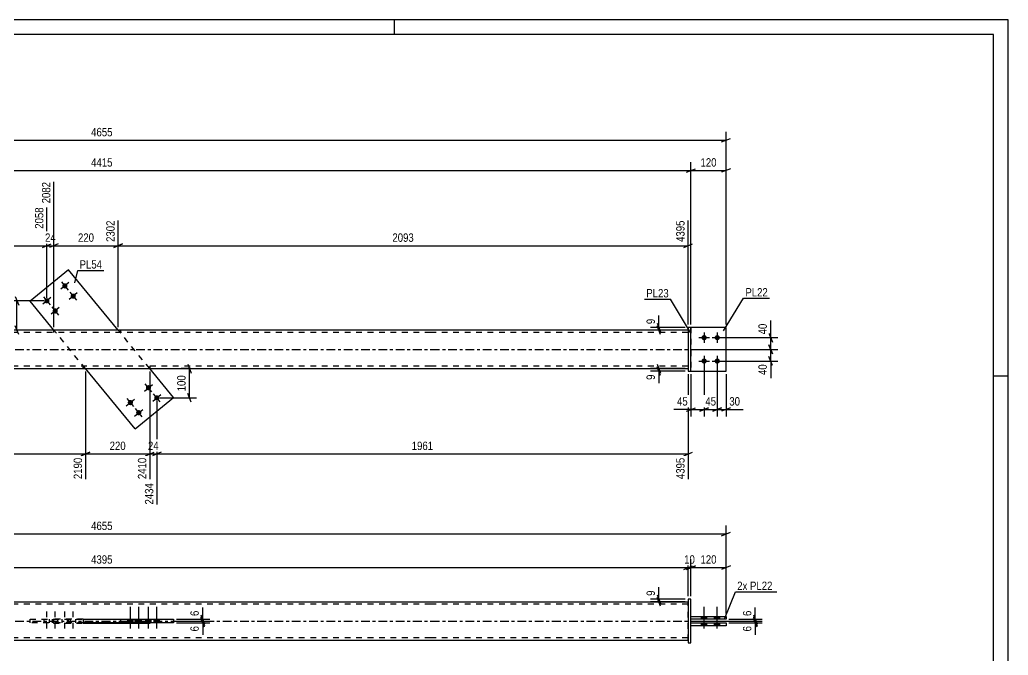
# Model space of a CAD drawing. Header units: millimetres. Extents: x 0 to 594, y 0 to 420.
# Drawn here: x 255.7 to 594, y 202.5 to 420 of the extents above; entities that cross this region are included whole.
import ezdxf

# ---------------------------------------------------------------- set-up
doc = ezdxf.new("R2010")
doc.units = ezdxf.units.MM
doc.linetypes.add('DXK_LINE_DOT2', pattern=[3.9198, 1.9599, -1.9599])
doc.linetypes.add('DXK_LINE_DOT3', pattern=[5.9187, 2.979, -0.9799, 0.9799, -0.9799])
doc.styles.add('Arial Narrow', font='ARIALN.TTF', dxfattribs={"height": 0.2})

# ---------------------------------------------------------------- blocks, each defined once
blk = doc.blocks.new('Unknown-489684762-1163')
at = {"color": 5, "linetype": 'Continuous'}
for p, q in [((594, 420), (0, 420)), ((384, 415), (384, 420)), ((594, 0), (594, 420)), ((589, 415), (5, 415)), ((589, 5), (589, 415)), ((594, 298), (589, 298))]:
    blk.add_line(p, q, dxfattribs=at)
blk = doc.blocks.new('Part-489684762-1906 - 1883')
at = {"color": 2, "linetype": 'Continuous'}
for p, q in [((485.43, 214.81), (485.43, 215.81)), ((485.43, 215.81), (497.43, 215.81)), ((497.43, 214.81), (485.43, 214.81)), ((497.43, 215.81), (497.43, 214.81))]:
    blk.add_line(p, q, dxfattribs=at)
blk = doc.blocks.new('Part-489684762-1901 - 1883')
at = {"color": 2, "linetype": 'Continuous'}
for p, q in [((485.43, 212.61), (485.43, 213.61)), ((485.43, 213.61), (497.43, 213.61)), ((497.43, 213.61), (497.43, 212.61)), ((497.43, 212.61), (485.43, 212.61))]:
    blk.add_line(p, q, dxfattribs=at)
blk = doc.blocks.new('Part-489684762-1907 - 1883')
at = {"color": 2, "linetype": 'Continuous'}
for p, q in [((485.43, 221.71), (484.43, 221.71)), ((484.43, 221.71), (484.43, 206.71)), ((485.43, 206.71), (485.43, 221.71)), ((484.43, 206.71), (485.43, 206.71))]:
    blk.add_line(p, q, dxfattribs=at)
blk = doc.blocks.new('Part-489684762-1896 - 1883')
at = {"color": 2, "linetype": 'Continuous'}
for p, q in [((171.3, 220.81), (396.33, 220.81)), ((396.43, 220.81), (484.43, 220.81)), ((277.48, 214.91), (277.48, 213.51)), ((277.48, 214.91), (300.33, 214.91)), ((277.48, 213.51), (300.33, 213.51)), ((290.15, 214.91), (290.15, 214.81)), ((290.15, 213.51), (290.15, 213.61)), ((300.33, 214.91), (300.33, 214.81)), ((300.33, 213.51), (300.33, 213.61)), ((396.33, 207.61), (171.3, 207.61)), ((484.43, 207.61), (396.43, 207.61))]:
    blk.add_line(p, q, dxfattribs=at)
at = {"color": 7, "linetype": 'DXK_LINE_DOT2'}
for p, q in [((396.33, 220.01), (171.3, 220.01)), ((484.43, 220.01), (396.43, 220.01)), ((484.43, 207.61), (484.43, 220.81)), ((267.3, 214.91), (267.3, 213.51)), ((277.48, 214.91), (267.3, 214.91)), ((267.3, 213.51), (277.48, 213.51)), ((290.15, 214.81), (290.15, 213.61)), ((300.33, 214.81), (300.33, 213.61)), ((396.33, 208.41), (171.3, 208.41)), ((484.43, 208.41), (396.43, 208.41))]:
    blk.add_line(p, q, dxfattribs=at)
at = {"color": 7, "linetype": 'DXK_LINE_DOT3'}
for p, q in [((171.3, 214.21), (396.33, 214.21)), ((396.43, 214.21), (484.43, 214.21))]:
    blk.add_line(p, q, dxfattribs=at)
blk = doc.blocks.new('Part-489684762-1923 - 1883')
at = {"color": 7, "linetype": 'DXK_LINE_DOT2'}
for p, q in [((259.3, 213.61), (259.3, 214.81)), ((259.3, 214.81), (277.48, 214.81)), ((277.48, 213.61), (259.3, 213.61)), ((272.45, 213.61), (272.45, 214.81))]:
    blk.add_line(p, q, dxfattribs=at)
at = {"color": 2, "linetype": 'Continuous'}
for p, q in [((277.48, 214.81), (308.33, 214.81)), ((308.33, 213.61), (277.48, 213.61)), ((295.19, 213.61), (295.19, 214.81)), ((308.33, 214.81), (308.33, 213.61))]:
    blk.add_line(p, q, dxfattribs=at)
blk = doc.blocks.new('Bolt-489684762-1924 - 1883')
at = {"linetype": 'Continuous'}
for points in [[(490.83, 215.81), (489.03, 215.81), (489.03, 214.81), (490.83, 214.81)], [(490.83, 215.81), (489.03, 215.81), (489.03, 214.81), (490.83, 214.81)], [(490.83, 213.61), (489.03, 213.61), (489.03, 212.61), (490.83, 212.61)], [(490.83, 213.61), (489.03, 213.61), (489.03, 212.61), (490.83, 212.61)], [(495.33, 215.81), (493.53, 215.81), (493.53, 214.81), (495.33, 214.81)], [(495.33, 215.81), (493.53, 215.81), (493.53, 214.81), (495.33, 214.81)], [(495.33, 213.61), (493.53, 213.61), (493.53, 212.61), (495.33, 212.61)], [(495.33, 213.61), (493.53, 213.61), (493.53, 212.61), (495.33, 212.61)]]:
    blk.add_hatch(color=1, dxfattribs=at).paths.add_polyline_path(points)
at = {"color": 1, "linetype": 'Continuous'}
for p, q in [((489.93, 211.61), (489.93, 219.11)), ((489.93, 211.61), (489.93, 219.11)), ((494.43, 211.61), (494.43, 219.11)), ((494.43, 211.61), (494.43, 219.11)), ((489.03, 214.81), (489.03, 215.81)), ((489.03, 214.81), (489.03, 215.81)), ((489.03, 212.61), (489.03, 213.61)), ((489.03, 212.61), (489.03, 213.61)), ((490.83, 214.81), (490.83, 215.81)), ((490.83, 214.81), (490.83, 215.81)), ((490.83, 212.61), (490.83, 213.61)), ((490.83, 212.61), (490.83, 213.61)), ((493.53, 214.81), (493.53, 215.81)), ((493.53, 214.81), (493.53, 215.81)), ((493.53, 212.61), (493.53, 213.61)), ((493.53, 212.61), (493.53, 213.61)), ((495.33, 214.81), (495.33, 215.81)), ((495.33, 214.81), (495.33, 215.81)), ((495.33, 212.61), (495.33, 213.61)), ((495.33, 212.61), (495.33, 213.61))]:
    blk.add_line(p, q, dxfattribs=at)
blk = doc.blocks.new('Bolt-489684762-1926 - 1883')
at = {"color": 1, "linetype": 'DXK_LINE_DOT2'}
for p, q in [((265, 211.61), (265, 219.11)), ((267.86, 211.61), (267.86, 219.11)), ((271.19, 211.61), (271.19, 219.11)), ((274.04, 211.61), (274.04, 219.11)), ((264.1, 213.61), (264.1, 214.81)), ((265.9, 213.61), (265.9, 214.81)), ((266.96, 213.61), (266.96, 214.81)), ((268.76, 213.61), (268.76, 214.81)), ((270.29, 213.61), (270.29, 214.81)), ((272.09, 213.61), (272.09, 214.81)), ((273.14, 213.61), (273.14, 214.81)), ((274.94, 213.61), (274.94, 214.81))]:
    blk.add_line(p, q, dxfattribs=at)
blk = doc.blocks.new('Bolt-489684762-1927 - 1883')
at = {"linetype": 'Continuous'}
for points in [[(292.69, 213.61), (294.49, 213.61), (294.49, 214.81), (292.69, 214.81)], [(295.54, 213.61), (297.34, 213.61), (297.34, 214.81), (295.54, 214.81)], [(298.87, 213.61), (300.67, 213.61), (300.67, 214.81), (298.87, 214.81)], [(301.73, 213.61), (303.53, 213.61), (303.53, 214.81), (301.73, 214.81)]]:
    blk.add_hatch(color=1, dxfattribs=at).paths.add_polyline_path(points)
at = {"color": 1, "linetype": 'Continuous'}
for p, q in [((293.59, 211.61), (293.59, 219.11)), ((296.44, 211.61), (296.44, 219.11)), ((299.77, 211.61), (299.77, 219.11)), ((302.63, 211.61), (302.63, 219.11)), ((292.69, 213.61), (292.69, 214.81)), ((294.49, 213.61), (294.49, 214.81)), ((295.54, 213.61), (295.54, 214.81)), ((297.34, 213.61), (297.34, 214.81)), ((298.87, 213.61), (298.87, 214.81)), ((300.67, 213.61), (300.67, 214.81)), ((301.73, 213.61), (301.73, 214.81)), ((303.53, 213.61), (303.53, 214.81))]:
    blk.add_line(p, q, dxfattribs=at)
blk = doc.blocks.new('Bolt-489684762-2128 - 2114')
at = {"linetype": 'Continuous'}
for points in [[(271.88, 329.46, -1), (270.49, 328.32, -1)], [(274.74, 325.99, -1), (273.35, 324.84, -1)], [(265.7, 324.39, -1), (264.31, 323.25, -1)], [(268.55, 320.91, -1), (267.16, 319.77, -1)]]:
    blk.add_hatch(color=1, dxfattribs=at).paths.add_polyline_path(points)
at = {"color": 1, "linetype": 'Continuous'}
for p, q in [((272.58, 330.04), (269.8, 327.75)), ((270.05, 330.28), (272.33, 327.5)), ((266.39, 324.96), (263.61, 322.68)), ((263.86, 325.21), (266.15, 322.43)), ((275.43, 326.56), (272.65, 324.27)), ((272.9, 326.81), (275.18, 324.02)), ((269.25, 321.48), (266.47, 319.2)), ((266.72, 321.73), (269, 318.95))]:
    blk.add_line(p, q, dxfattribs=at)
blk = doc.blocks.new('Bolt-489684762-2127 - 2114')
at = {"linetype": 'Continuous'}
for points in [[(299.08, 293.49, -1), (300.47, 294.63, -1)], [(301.93, 290.01, -1), (303.32, 291.15, -1)], [(292.89, 288.41, -1), (294.29, 289.56, -1)], [(295.75, 284.94, -1), (297.14, 286.08, -1)]]:
    blk.add_hatch(color=1, dxfattribs=at).paths.add_polyline_path(points)
at = {"color": 1, "linetype": 'Continuous'}
for p, q in [((298.38, 292.92), (301.16, 295.2)), ((300.92, 292.67), (298.63, 295.45)), ((301.24, 289.44), (304.02, 291.72)), ((303.77, 289.19), (301.49, 291.97)), ((292.2, 287.84), (294.98, 290.13)), ((294.73, 287.59), (292.45, 290.38)), ((295.05, 284.37), (297.84, 286.65)), ((297.59, 284.12), (295.3, 286.9))]:
    blk.add_line(p, q, dxfattribs=at)
blk = doc.blocks.new('Bolt-489684762-2130 - 2114')
at = {"linetype": 'Continuous'}
for points in [[(489.93, 312.1, -1), (489.93, 310.3, -1)], [(494.43, 312.1, -1), (494.43, 310.3, -1)], [(489.93, 304.1, -1), (489.93, 302.3, -1)], [(494.43, 304.1, -1), (494.43, 302.3, -1)]]:
    blk.add_hatch(color=1, dxfattribs=at).paths.add_polyline_path(points)
at = {"color": 1, "linetype": 'Continuous'}
for p, q in [((489.93, 313), (489.93, 309.4)), ((494.43, 313), (494.43, 309.4)), ((488.13, 311.2), (491.73, 311.2)), ((492.63, 311.2), (496.23, 311.2)), ((489.93, 305), (489.93, 301.4)), ((494.43, 305), (494.43, 301.4)), ((488.13, 303.2), (491.73, 303.2)), ((492.63, 303.2), (496.23, 303.2))]:
    blk.add_line(p, q, dxfattribs=at)
blk = doc.blocks.new('Part-489684762-2135 - 2114')
at = {"color": 2, "linetype": 'Continuous'}
for p, q in [((272.45, 334.45), (259.3, 323.67)), ((289.4, 313.8), (272.45, 334.45)), ((267.4, 313.8), (259.3, 323.67)), ((295.19, 279.95), (278.24, 300.6)), ((308.33, 290.73), (300.23, 300.6)), ((295.19, 279.95), (308.33, 290.73))]:
    blk.add_line(p, q, dxfattribs=at)
at = {"color": 7, "linetype": 'DXK_LINE_DOT2'}
for p, q in [((278.24, 300.6), (267.4, 313.8)), ((300.23, 300.6), (289.4, 313.8))]:
    blk.add_line(p, q, dxfattribs=at)
blk = doc.blocks.new('Part-489684762-2151 - 2114')
at = {"color": 2, "linetype": 'Continuous'}
for p, q in [((485.43, 314.7), (484.43, 314.7)), ((484.43, 314.7), (484.43, 299.7)), ((485.43, 299.7), (485.43, 314.7)), ((484.43, 299.7), (485.43, 299.7))]:
    blk.add_line(p, q, dxfattribs=at)
blk = doc.blocks.new('Part-489684762-2156 - 2114')
at = {"color": 2, "linetype": 'Continuous'}
for p, q in [((497.43, 314.7), (485.43, 314.7)), ((497.43, 299.7), (497.43, 314.7)), ((485.43, 299.7), (497.43, 299.7))]:
    blk.add_line(p, q, dxfattribs=at)
at = {"color": 7, "linetype": 'DXK_LINE_DOT2'}
blk.add_line((485.43, 314.7), (485.43, 299.7), dxfattribs=at)
blk = doc.blocks.new('Part-489684762-2157 - 2114')
at = {"color": 7, "linetype": 'DXK_LINE_DOT2'}
for p, q in [((497.43, 314.7), (485.43, 314.7)), ((485.43, 314.7), (485.43, 299.7)), ((497.43, 299.7), (497.43, 314.7)), ((485.43, 299.7), (497.43, 299.7))]:
    blk.add_line(p, q, dxfattribs=at)
blk = doc.blocks.new('Part-489684762-2162 - 2114')
at = {"color": 2, "linetype": 'Continuous'}
for p, q in [((396.33, 313.8), (171.3, 313.8)), ((484.43, 313.8), (396.43, 313.8)), ((171.3, 300.6), (396.33, 300.6)), ((396.43, 300.6), (484.43, 300.6))]:
    blk.add_line(p, q, dxfattribs=at)
at = {"color": 7, "linetype": 'DXK_LINE_DOT2'}
for p, q in [((396.33, 313), (171.3, 313)), ((267.3, 313.8), (267.3, 313)), ((290.15, 313.8), (290.15, 313)), ((484.43, 313), (396.43, 313)), ((484.43, 313.8), (484.43, 300.6)), ((396.33, 301.4), (171.3, 301.4)), ((277.48, 300.6), (277.48, 301.4)), ((300.33, 300.6), (300.33, 301.4)), ((484.43, 301.4), (396.43, 301.4))]:
    blk.add_line(p, q, dxfattribs=at)
at = {"color": 7, "linetype": 'DXK_LINE_DOT3'}
for p, q in [((171.3, 307.2), (396.33, 307.2)), ((396.43, 307.2), (484.43, 307.2))]:
    blk.add_line(p, q, dxfattribs=at)
blk = doc.blocks.new('StraightDimension-489684762-2042 - 1883')
at = {"color": 7, "linetype": 'Continuous'}
for p, q in [((485.43, 214.21), (509.83, 214.21)), ((498.43, 213.61), (509.83, 213.61)), ((506.83, 215.71), (508.03, 212.71)), ((508.03, 212.11), (506.83, 215.11)), ((507.43, 213.61), (507.43, 214.21))]:
    blk.add_line(p, q, dxfattribs=at)
at = {"color": 0}
blk.add_wipeout([(506.68, 213.09), (502.48, 213.09), (502.48, 210.06), (506.68, 210.06)], dxfattribs=at)
at = {"color": 7, "linetype": 'Continuous'}
blk.add_line((507.43, 213.61), (507.43, 209.53), dxfattribs=at)
blk.add_line((507.43, 213.61), (507.43, 209.53), dxfattribs=at)
at = {"color": 3, "style": 'Arial Narrow'}
blk.add_text('6', height=2.86, rotation=90.0002, dxfattribs=at).set_placement((506.08, 210.66))
blk = doc.blocks.new('StraightDimension-489684762-2069 - 1883')
at = {"color": 7, "linetype": 'Continuous'}
for p, q in [((309.33, 214.21), (320.73, 214.21)), ((309.33, 213.61), (320.73, 213.61)), ((317.73, 215.71), (318.93, 212.71)), ((318.93, 212.11), (317.73, 215.11)), ((318.33, 213.61), (318.33, 214.21))]:
    blk.add_line(p, q, dxfattribs=at)
at = {"color": 0}
blk.add_wipeout([(317.58, 213.09), (313.38, 213.09), (313.38, 210.06), (317.58, 210.06)], dxfattribs=at)
at = {"color": 7, "linetype": 'Continuous'}
blk.add_line((318.33, 213.61), (318.33, 209.53), dxfattribs=at)
blk.add_line((318.33, 213.61), (318.33, 209.53), dxfattribs=at)
at = {"color": 3, "style": 'Arial Narrow'}
blk.add_text('6', height=2.86, rotation=90.0002, dxfattribs=at).set_placement((316.98, 210.66))
blk = doc.blocks.new('StraightDimension-489684762-3556 - 1883')
at = {"color": 7, "linetype": 'Continuous'}
for p, q in [((484.43, 222.71), (484.43, 235.36)), ((83.2, 232.51), (484.43, 232.51)), ((482.93, 231.91), (485.93, 233.11))]:
    blk.add_line(p, q, dxfattribs=at)
at = {"color": 0}
blk.add_wipeout([(288.07, 233.26), (288.07, 237.46), (279.56, 237.46), (279.56, 233.26)], dxfattribs=at)
at = {"color": 3, "style": 'Arial Narrow'}
blk.add_text('4395', height=2.863, dxfattribs=at).set_placement((280.16, 233.86))
blk = doc.blocks.new('StraightDimension-489684762-2006 - 1883')
at = {"color": 7, "linetype": 'Continuous'}
for p, q in [((483.43, 221.71), (471.58, 221.71)), ((483.43, 220.81), (471.58, 220.81)), ((473.83, 223.21), (475.03, 220.21)), ((475.03, 219.31), (473.83, 222.31)), ((474.43, 220.81), (474.43, 221.71))]:
    blk.add_line(p, q, dxfattribs=at)
at = {"color": 0}
blk.add_wipeout([(473.68, 225.27), (469.48, 225.27), (469.48, 222.24), (473.68, 222.24)], dxfattribs=at)
at = {"color": 7, "linetype": 'Continuous'}
blk.add_line((474.43, 221.71), (474.43, 225.79), dxfattribs=at)
blk.add_line((474.43, 221.71), (474.43, 225.79), dxfattribs=at)
at = {"color": 3, "style": 'Arial Narrow'}
blk.add_text('9', height=2.86, rotation=90.0002, dxfattribs=at).set_placement((473.08, 222.84))
blk = doc.blocks.new('StraightDimension-489684762-3555 - 1883')
at = {"color": 7, "linetype": 'Continuous'}
for p, q in [((484.43, 222.71), (484.43, 235.36)), ((485.43, 222.71), (485.43, 235.36)), ((482.93, 231.91), (485.93, 233.11)), ((486.93, 233.11), (483.93, 231.91)), ((484.43, 232.51), (485.43, 232.51))]:
    blk.add_line(p, q, dxfattribs=at)
at = {"color": 0}
blk.add_wipeout([(487.36, 233.26), (487.36, 237.46), (482.5, 237.46), (482.5, 233.26)], dxfattribs=at)
at = {"color": 3, "style": 'Arial Narrow'}
blk.add_text('10', height=2.863, dxfattribs=at).set_placement((483.1, 233.86))
blk = doc.blocks.new('StraightDimension-489684762-1937 - 1883')
at = {"color": 7, "linetype": 'Continuous'}
for p, q in [((70.2, 244.03), (497.43, 244.03)), ((495.93, 243.43), (498.93, 244.63)), ((497.43, 216.81), (497.43, 246.88))]:
    blk.add_line(p, q, dxfattribs=at)
at = {"color": 0}
blk.add_wipeout([(288.07, 244.78), (288.07, 248.98), (279.56, 248.98), (279.56, 244.78)], dxfattribs=at)
at = {"color": 3, "style": 'Arial Narrow'}
blk.add_text('4655', height=2.863, dxfattribs=at).set_placement((280.16, 245.38))
blk = doc.blocks.new('StraightDimension-489684762-2055 - 1883')
at = {"color": 7, "linetype": 'Continuous'}
for p, q in [((485.43, 214.21), (509.83, 214.21)), ((498.43, 214.81), (509.83, 214.81)), ((506.83, 216.31), (508.03, 213.31)), ((508.03, 212.71), (506.83, 215.71)), ((507.43, 214.21), (507.43, 214.81))]:
    blk.add_line(p, q, dxfattribs=at)
at = {"color": 0}
blk.add_wipeout([(506.68, 218.37), (502.48, 218.37), (502.48, 215.34), (506.68, 215.34)], dxfattribs=at)
at = {"color": 7, "linetype": 'Continuous'}
blk.add_line((507.43, 214.81), (507.43, 218.89), dxfattribs=at)
blk.add_line((507.43, 214.81), (507.43, 218.89), dxfattribs=at)
at = {"color": 3, "style": 'Arial Narrow'}
blk.add_text('6', height=2.86, rotation=90.0002, dxfattribs=at).set_placement((506.08, 215.94))
blk = doc.blocks.new('StraightDimension-489684762-2073 - 1883')
at = {"color": 7, "linetype": 'Continuous'}
for p, q in [((309.33, 214.81), (320.73, 214.81)), ((309.33, 214.21), (320.73, 214.21)), ((317.73, 216.31), (318.93, 213.31)), ((318.93, 212.71), (317.73, 215.71)), ((318.33, 214.21), (318.33, 214.81))]:
    blk.add_line(p, q, dxfattribs=at)
at = {"color": 0}
blk.add_wipeout([(317.58, 218.37), (313.38, 218.37), (313.38, 215.34), (317.58, 215.34)], dxfattribs=at)
at = {"color": 7, "linetype": 'Continuous'}
blk.add_line((318.33, 214.81), (318.33, 218.89), dxfattribs=at)
blk.add_line((318.33, 214.81), (318.33, 218.89), dxfattribs=at)
at = {"color": 3, "style": 'Arial Narrow'}
blk.add_text('6', height=2.86, rotation=90.0002, dxfattribs=at).set_placement((316.98, 215.94))
blk = doc.blocks.new('StraightDimension-489684762-3554 - 1883')
at = {"color": 7, "linetype": 'Continuous'}
for p, q in [((485.43, 222.71), (485.43, 235.36)), ((497.43, 216.81), (497.43, 235.36)), ((483.93, 231.91), (486.93, 233.11)), ((485.43, 232.51), (497.43, 232.51)), ((498.93, 233.11), (495.93, 231.91))]:
    blk.add_line(p, q, dxfattribs=at)
at = {"color": 0}
blk.add_wipeout([(494.77, 233.26), (494.77, 237.46), (488.09, 237.46), (488.09, 233.26)], dxfattribs=at)
at = {"color": 3, "style": 'Arial Narrow'}
blk.add_text('120', height=2.863, dxfattribs=at).set_placement((488.69, 233.86))
blk = doc.blocks.new('StraightDimension-489684762-2327 - 2114')
at = {"color": 7, "linetype": 'Continuous'}
for p, q in [((512.12, 312.7), (513.32, 309.7)), ((495.43, 311.2), (515.12, 311.2)), ((513.32, 305.7), (512.12, 308.7)), ((512.72, 307.2), (512.72, 311.2)), ((485.43, 307.2), (515.12, 307.2))]:
    blk.add_line(p, q, dxfattribs=at)
at = {"color": 0}
blk.add_wipeout([(511.97, 316.58), (507.77, 316.58), (507.77, 311.73), (511.97, 311.73)], dxfattribs=at)
at = {"color": 7, "linetype": 'Continuous'}
blk.add_line((512.72, 311.2), (512.72, 317.11), dxfattribs=at)
blk.add_line((512.72, 311.2), (512.72, 317.11), dxfattribs=at)
at = {"color": 3, "style": 'Arial Narrow'}
blk.add_text('40', height=2.863, rotation=90.0002, dxfattribs=at).set_placement((511.37, 312.33))
blk = doc.blocks.new('StraightDimension-489684762-2880 - 2114')
at = {"color": 7, "linetype": 'Continuous'}
for p, q in [((83.2, 299.6), (83.2, 268.27)), ((278.24, 299.6), (278.24, 262.79)), ((84.7, 272), (81.7, 270.8)), ((83.2, 271.4), (278.24, 271.4)), ((276.74, 270.8), (279.74, 272))]:
    blk.add_line(p, q, dxfattribs=at)
at = {"color": 0}
blk.add_wipeout([(184.98, 272.15), (184.98, 276.35), (176.46, 276.35), (176.46, 272.15)], dxfattribs=at)
at = {"color": 0, "linetype": 'Continuous'}
for points in [[(82.6, 270.7), (78.4, 270.7), (78.4, 267.67), (82.6, 267.67)], [(277.64, 270.7), (273.44, 270.7), (273.44, 262.19), (277.64, 262.19)]]:
    blk.add_wipeout(points, dxfattribs=at)
at = {"color": 3, "style": 'Arial Narrow'}
blk.add_text('2190', height=2.863, dxfattribs=at).set_placement((177.06, 272.75))
at = {"color": 3, "linetype": 'Continuous', "style": 'Arial Narrow'}
for s, height, p in [('0', 2.86, (82, 268.27)), ('2190', 2.863, (277.04, 262.79))]:
    blk.add_text(s, height=height, rotation=90.0002, dxfattribs=at).set_placement(p)
blk = doc.blocks.new('StraightDimension-489684762-2314 - 2114')
at = {"color": 7, "linetype": 'Continuous'}
for p, q in [((512.12, 308.7), (513.32, 305.7)), ((485.43, 307.2), (515.12, 307.2)), ((513.32, 301.7), (512.12, 304.7)), ((512.72, 303.2), (512.72, 307.2)), ((495.43, 303.2), (515.12, 303.2))]:
    blk.add_line(p, q, dxfattribs=at)
at = {"color": 0}
blk.add_wipeout([(511.97, 302.68), (507.77, 302.68), (507.77, 297.82), (511.97, 297.82)], dxfattribs=at)
at = {"color": 7, "linetype": 'Continuous'}
blk.add_line((512.72, 303.2), (512.72, 297.29), dxfattribs=at)
blk.add_line((512.72, 303.2), (512.72, 297.29), dxfattribs=at)
at = {"color": 3, "style": 'Arial Narrow'}
blk.add_text('40', height=2.863, rotation=90.0002, dxfattribs=at).set_placement((511.37, 298.42))
blk = doc.blocks.new('StraightDimension-489684762-2468 - 2114')
at = {"color": 7, "linetype": 'Continuous'}
for p, q in [((495.93, 378.17), (498.93, 379.37)), ((497.43, 315.7), (497.43, 381.62)), ((70.2, 378.77), (497.43, 378.77))]:
    blk.add_line(p, q, dxfattribs=at)
at = {"color": 0}
blk.add_wipeout([(288.07, 379.52), (288.07, 383.72), (279.56, 383.72), (279.56, 379.52)], dxfattribs=at)
at = {"color": 3, "style": 'Arial Narrow'}
blk.add_text('4655', height=2.863, dxfattribs=at).set_placement((280.16, 380.12))
blk = doc.blocks.new('StraightDimension-489684762-2404 - 2114')
at = {"color": 7, "linetype": 'Continuous'}
for p, q in [((254.16, 325.32), (255.36, 322.32)), ((264, 323.82), (251.91, 323.82)), ((254.76, 313.8), (254.76, 323.82)), ((255.36, 312.3), (254.16, 315.3)), ((254.73, 313.8), (251.91, 313.8))]:
    blk.add_line(p, q, dxfattribs=at)
at = {"color": 0}
blk.add_wipeout([(254.01, 322.15), (249.81, 322.15), (249.81, 315.47), (254.01, 315.47)], dxfattribs=at)
at = {"color": 3, "style": 'Arial Narrow'}
blk.add_text('100', height=2.863, rotation=90.0002, dxfattribs=at).set_placement((253.41, 316.07))
blk = doc.blocks.new('StraightDimension-489684762-2877 - 2114')
at = {"color": 7, "linetype": 'Continuous'}
for p, q in [((484.43, 298.7), (484.43, 262.79)), ((302.63, 289.58), (302.63, 254.09)), ((304.13, 272), (301.13, 270.8)), ((302.63, 271.4), (484.43, 271.4)), ((482.93, 270.8), (485.93, 272))]:
    blk.add_line(p, q, dxfattribs=at)
at = {"color": 0}
blk.add_wipeout([(397.78, 272.15), (397.78, 276.35), (389.27, 276.35), (389.27, 272.15)], dxfattribs=at)
at = {"color": 0, "linetype": 'Continuous'}
blk.add_wipeout([(483.83, 270.7), (479.63, 270.7), (479.63, 262.19), (483.83, 262.19)], dxfattribs=at)
at = {"color": 3, "style": 'Arial Narrow'}
blk.add_text('1961', height=2.863, dxfattribs=at).set_placement((389.87, 272.75))
at = {"color": 3, "linetype": 'Continuous', "style": 'Arial Narrow'}
blk.add_text('4395', height=2.863, rotation=90.0002, dxfattribs=at).set_placement((483.23, 262.79))
blk = doc.blocks.new('StraightDimension-489684762-2421 - 2114')
at = {"color": 7, "linetype": 'Continuous'}
for p, q in [((289.4, 314.8), (289.4, 351.29)), ((484.43, 315.7), (484.43, 351.29)), ((290.9, 343.27), (287.9, 342.07)), ((289.4, 342.67), (484.43, 342.67)), ((482.93, 342.07), (485.93, 343.27))]:
    blk.add_line(p, q, dxfattribs=at)
at = {"color": 0, "linetype": 'Continuous'}
blk.add_wipeout([(483.83, 351.89), (479.63, 351.89), (479.63, 343.37), (483.83, 343.37)], dxfattribs=at)
at = {"color": 0}
blk.add_wipeout([(391.17, 343.42), (391.17, 347.62), (382.66, 347.62), (382.66, 343.42)], dxfattribs=at)
at = {"color": 3, "linetype": 'Continuous', "style": 'Arial Narrow'}
blk.add_text('4395', height=2.863, rotation=90.0002, dxfattribs=at).set_placement((483.23, 343.97))
at = {"color": 3, "style": 'Arial Narrow'}
blk.add_text('2093', height=2.863, dxfattribs=at).set_placement((383.26, 344.02))
blk = doc.blocks.new('StraightDimension-489684762-2878 - 2114')
at = {"color": 7, "linetype": 'Continuous'}
for p, q in [((300.23, 299.6), (300.23, 262.79)), ((302.63, 289.58), (302.63, 254.09)), ((298.73, 270.8), (301.73, 272)), ((300.23, 271.4), (302.63, 271.4)), ((304.13, 272), (301.13, 270.8))]:
    blk.add_line(p, q, dxfattribs=at)
at = {"color": 0}
blk.add_wipeout([(303.86, 272.15), (303.86, 276.35), (299, 276.35), (299, 272.15)], dxfattribs=at)
at = {"color": 0, "linetype": 'Continuous'}
blk.add_wipeout([(302.03, 262), (297.83, 262), (297.83, 253.49), (302.03, 253.49)], dxfattribs=at)
at = {"color": 3, "style": 'Arial Narrow'}
blk.add_text('24', height=2.863, dxfattribs=at).set_placement((299.6, 272.75))
at = {"color": 3, "linetype": 'Continuous', "style": 'Arial Narrow'}
blk.add_text('2434', height=2.863, rotation=90.0002, dxfattribs=at).set_placement((301.43, 254.09))
blk = doc.blocks.new('StraightDimension-489684762-2166 - 2114')
at = {"color": 7, "linetype": 'Continuous'}
for p, q in [((483.43, 314.7), (471.58, 314.7)), ((473.83, 316.2), (475.03, 313.2)), ((475.03, 312.3), (473.83, 315.3)), ((474.43, 313.8), (474.43, 314.7)), ((483.43, 313.8), (471.58, 313.8))]:
    blk.add_line(p, q, dxfattribs=at)
at = {"color": 0}
blk.add_wipeout([(473.68, 318.25), (469.48, 318.25), (469.48, 315.23), (473.68, 315.23)], dxfattribs=at)
at = {"color": 7, "linetype": 'Continuous'}
blk.add_line((474.43, 314.7), (474.43, 318.78), dxfattribs=at)
blk.add_line((474.43, 314.7), (474.43, 318.78), dxfattribs=at)
at = {"color": 3, "style": 'Arial Narrow'}
blk.add_text('9', height=2.86, rotation=90.0002, dxfattribs=at).set_placement((473.08, 315.83))
blk = doc.blocks.new('StraightDimension-489684762-3482 - 2114')
at = {"color": 7, "linetype": 'Continuous'}
for p, q in [((483.93, 367.8), (486.93, 369)), ((485.43, 315.7), (485.43, 371.25)), ((498.93, 369), (495.93, 367.8)), ((497.43, 315.7), (497.43, 371.25)), ((485.43, 368.4), (497.43, 368.4))]:
    blk.add_line(p, q, dxfattribs=at)
at = {"color": 0}
blk.add_wipeout([(494.77, 369.15), (494.77, 373.35), (488.09, 373.35), (488.09, 369.15)], dxfattribs=at)
at = {"color": 3, "style": 'Arial Narrow'}
blk.add_text('120', height=2.863, dxfattribs=at).set_placement((488.69, 369.75))
blk = doc.blocks.new('StraightDimension-489684762-2173 - 2114')
at = {"color": 7, "linetype": 'Continuous'}
for p, q in [((473.83, 302.1), (475.03, 299.1)), ((475.03, 298.2), (473.83, 301.2)), ((483.43, 300.6), (471.58, 300.6)), ((483.43, 299.7), (471.58, 299.7)), ((474.43, 299.7), (474.43, 300.6))]:
    blk.add_line(p, q, dxfattribs=at)
at = {"color": 0}
blk.add_wipeout([(473.68, 299.18), (469.48, 299.18), (469.48, 296.15), (473.68, 296.15)], dxfattribs=at)
at = {"color": 7, "linetype": 'Continuous'}
blk.add_line((474.43, 299.7), (474.43, 295.62), dxfattribs=at)
blk.add_line((474.43, 299.7), (474.43, 295.62), dxfattribs=at)
at = {"color": 3, "style": 'Arial Narrow'}
blk.add_text('9', height=2.86, rotation=90.0002, dxfattribs=at).set_placement((473.08, 296.75))
blk = doc.blocks.new('StraightDimension-489684762-2574 - 2114')
at = {"color": 7, "linetype": 'Continuous'}
for p, q in [((313.23, 302.1), (314.43, 299.1)), ((314.27, 300.6), (310.98, 300.6)), ((313.83, 290.58), (313.83, 300.6)), ((314.43, 289.08), (313.23, 292.08)), ((303.63, 290.58), (316.23, 290.58))]:
    blk.add_line(p, q, dxfattribs=at)
at = {"color": 0}
blk.add_wipeout([(313.08, 298.93), (308.88, 298.93), (308.88, 292.25), (313.08, 292.25)], dxfattribs=at)
at = {"color": 3, "style": 'Arial Narrow'}
blk.add_text('100', height=2.863, rotation=90.0002, dxfattribs=at).set_placement((312.48, 292.85))
blk = doc.blocks.new('StraightDimension-489684762-2207 - 2114')
at = {"color": 7, "linetype": 'Continuous'}
for p, q in [((489.93, 302.2), (489.93, 284.22)), ((485.43, 298.7), (485.43, 284.22)), ((483.93, 286.02), (486.93, 287.22)), ((485.43, 286.62), (489.93, 286.62)), ((491.43, 287.22), (488.43, 286.02))]:
    blk.add_line(p, q, dxfattribs=at)
at = {"color": 0}
blk.add_wipeout([(484.9, 287.37), (484.9, 291.57), (480.05, 291.57), (480.05, 287.37)], dxfattribs=at)
at = {"color": 7, "linetype": 'Continuous'}
blk.add_line((485.43, 286.62), (479.52, 286.62), dxfattribs=at)
blk.add_line((485.43, 286.62), (479.52, 286.62), dxfattribs=at)
at = {"color": 3, "style": 'Arial Narrow'}
blk.add_text('45', height=2.863, dxfattribs=at).set_placement((480.65, 287.97))
blk = doc.blocks.new('StraightDimension-489684762-2229 - 2114')
at = {"color": 7, "linetype": 'Continuous'}
for p, q in [((489.93, 302.2), (489.93, 284.22)), ((494.43, 302.2), (494.43, 284.22)), ((488.43, 286.02), (491.43, 287.22)), ((489.93, 286.62), (494.43, 286.62)), ((495.93, 287.22), (492.93, 286.02))]:
    blk.add_line(p, q, dxfattribs=at)
at = {"color": 0}
blk.add_wipeout([(494.61, 287.37), (494.61, 291.57), (489.75, 291.57), (489.75, 287.37)], dxfattribs=at)
at = {"color": 3, "style": 'Arial Narrow'}
blk.add_text('45', height=2.863, dxfattribs=at).set_placement((490.35, 287.97))
blk = doc.blocks.new('StraightDimension-489684762-2245 - 2114')
at = {"color": 7, "linetype": 'Continuous'}
for p, q in [((494.43, 302.2), (494.43, 284.22)), ((497.43, 298.7), (497.43, 284.22)), ((492.93, 286.02), (495.93, 287.22)), ((494.43, 286.62), (497.43, 286.62)), ((498.93, 287.22), (495.93, 286.02))]:
    blk.add_line(p, q, dxfattribs=at)
at = {"color": 0}
blk.add_wipeout([(502.81, 287.37), (502.81, 291.57), (497.95, 291.57), (497.95, 287.37)], dxfattribs=at)
at = {"color": 7, "linetype": 'Continuous'}
blk.add_line((497.43, 286.62), (503.33, 286.62), dxfattribs=at)
blk.add_line((497.43, 286.62), (503.33, 286.62), dxfattribs=at)
at = {"color": 3, "style": 'Arial Narrow'}
blk.add_text('30', height=2.863, dxfattribs=at).set_placement((498.55, 287.97))
blk = doc.blocks.new('StraightDimension-489684762-2415 - 2114')
at = {"color": 7, "linetype": 'Continuous'}
for p, q in [((265, 324.82), (265, 355.79)), ((83.2, 315.7), (83.2, 345.8)), ((84.7, 343.27), (81.7, 342.07)), ((83.2, 342.67), (265, 342.67)), ((263.5, 342.07), (266.5, 343.27))]:
    blk.add_line(p, q, dxfattribs=at)
at = {"color": 0, "linetype": 'Continuous'}
for points in [[(264.4, 356.39), (260.2, 356.39), (260.2, 347.87), (264.4, 347.87)], [(82.6, 346.4), (78.4, 346.4), (78.4, 343.37), (82.6, 343.37)]]:
    blk.add_wipeout(points, dxfattribs=at)
at = {"color": 0}
blk.add_wipeout([(178.36, 343.42), (178.36, 347.62), (169.85, 347.62), (169.85, 343.42)], dxfattribs=at)
at = {"color": 3, "linetype": 'Continuous', "style": 'Arial Narrow'}
for s, height, p in [('2058', 2.863, (263.8, 348.47)), ('0', 2.86, (82, 343.97))]:
    blk.add_text(s, height=height, rotation=90.0002, dxfattribs=at).set_placement(p)
at = {"color": 3, "style": 'Arial Narrow'}
blk.add_text('2058', height=2.863, dxfattribs=at).set_placement((170.45, 344.02))
blk = doc.blocks.new('StraightDimension-489684762-2879 - 2114')
at = {"color": 7, "linetype": 'Continuous'}
for p, q in [((278.24, 299.6), (278.24, 262.79)), ((300.23, 299.6), (300.23, 262.79)), ((279.74, 272), (276.74, 270.8)), ((278.24, 271.4), (300.23, 271.4)), ((298.73, 270.8), (301.73, 272))]:
    blk.add_line(p, q, dxfattribs=at)
at = {"color": 0}
blk.add_wipeout([(292.57, 272.15), (292.57, 276.35), (285.89, 276.35), (285.89, 272.15)], dxfattribs=at)
at = {"color": 0, "linetype": 'Continuous'}
blk.add_wipeout([(299.63, 270.7), (295.43, 270.7), (295.43, 262.19), (299.63, 262.19)], dxfattribs=at)
at = {"color": 3, "style": 'Arial Narrow'}
blk.add_text('220', height=2.863, dxfattribs=at).set_placement((286.49, 272.75))
at = {"color": 3, "linetype": 'Continuous', "style": 'Arial Narrow'}
blk.add_text('2410', height=2.863, rotation=90.0002, dxfattribs=at).set_placement((299.03, 262.79))
blk = doc.blocks.new('StraightDimension-489684762-2433 - 2114')
at = {"color": 7, "linetype": 'Continuous'}
for p, q in [((267.4, 314.8), (267.4, 364.49)), ((265, 324.82), (265, 355.79)), ((263.5, 342.07), (266.5, 343.27)), ((265, 342.67), (267.4, 342.67)), ((268.9, 343.27), (265.9, 342.07))]:
    blk.add_line(p, q, dxfattribs=at)
at = {"color": 0, "linetype": 'Continuous'}
blk.add_wipeout([(266.8, 365.09), (262.6, 365.09), (262.6, 356.57), (266.8, 356.57)], dxfattribs=at)
at = {"color": 0}
blk.add_wipeout([(268.63, 343.42), (268.63, 347.62), (263.78, 347.62), (263.78, 343.42)], dxfattribs=at)
at = {"color": 3, "linetype": 'Continuous', "style": 'Arial Narrow'}
blk.add_text('2082', height=2.863, rotation=90.0002, dxfattribs=at).set_placement((266.2, 357.17))
at = {"color": 3, "style": 'Arial Narrow'}
blk.add_text('24', height=2.863, dxfattribs=at).set_placement((264.38, 344.02))
blk = doc.blocks.new('StraightDimension-489684762-3483 - 2114')
at = {"color": 7, "linetype": 'Continuous'}
for p, q in [((483.93, 367.8), (486.93, 369)), ((485.43, 315.7), (485.43, 371.25)), ((82.2, 368.4), (485.43, 368.4))]:
    blk.add_line(p, q, dxfattribs=at)
at = {"color": 0}
blk.add_wipeout([(288.07, 369.15), (288.07, 373.35), (279.56, 373.35), (279.56, 369.15)], dxfattribs=at)
at = {"color": 3, "style": 'Arial Narrow'}
blk.add_text('4415', height=2.863, dxfattribs=at).set_placement((280.16, 369.75))
blk = doc.blocks.new('StraightDimension-489684762-2447 - 2114')
at = {"color": 7, "linetype": 'Continuous'}
for p, q in [((267.4, 314.8), (267.4, 364.49)), ((289.4, 314.8), (289.4, 351.29)), ((268.9, 343.27), (265.9, 342.07)), ((267.4, 342.67), (289.4, 342.67)), ((287.9, 342.07), (290.9, 343.27))]:
    blk.add_line(p, q, dxfattribs=at)
at = {"color": 0, "linetype": 'Continuous'}
blk.add_wipeout([(288.8, 351.89), (284.6, 351.89), (284.6, 343.37), (288.8, 343.37)], dxfattribs=at)
at = {"color": 0}
blk.add_wipeout([(281.74, 343.42), (281.74, 347.62), (275.06, 347.62), (275.06, 343.42)], dxfattribs=at)
at = {"color": 3, "linetype": 'Continuous', "style": 'Arial Narrow'}
blk.add_text('2302', height=2.863, rotation=90.0002, dxfattribs=at).set_placement((288.2, 343.97))
at = {"color": 3, "style": 'Arial Narrow'}
blk.add_text('220', height=2.863, dxfattribs=at).set_placement((275.66, 344.02))
blk = doc.blocks.new('MarkSet-489684762-2099 - 1883')
at = {"color": 0}
blk.add_wipeout([(504.73, 224.83), (504.73, 227.83), (501.26, 227.83), (501.26, 224.83)], dxfattribs=at)
blk.add_wipeout([(504.73, 224.83), (504.73, 227.83), (501.26, 227.83), (501.26, 224.83)], dxfattribs=at)
at = {"color": 30, "linetype": 'Continuous'}
blk.add_line((497.04, 215.24), (500.66, 224.23), dxfattribs=at)
at = {"color": 0}
blk.add_wipeout([(513.31, 224.83), (513.31, 227.83), (505.63, 227.83), (505.63, 224.83)], dxfattribs=at)
blk.add_wipeout([(513.31, 224.83), (513.31, 227.83), (505.63, 227.83), (505.63, 224.83)], dxfattribs=at)
at = {"color": 30, "linetype": 'Continuous'}
blk.add_line((500.66, 224.23), (514.81, 224.23), dxfattribs=at)
at = {"color": 3, "style": 'Arial Narrow'}
for s, p in [('2x', (501.26, 224.83)), ('PL22', (505.63, 224.83))]:
    blk.add_text(s, height=2.863, dxfattribs=at).set_placement(p)
blk = doc.blocks.new('Mark-489684762-2131 - 2114')
at = {"color": 0}
blk.add_wipeout([(283.88, 334.84), (283.88, 337.84), (276.21, 337.84), (276.21, 334.84)], dxfattribs=at)
blk.add_wipeout([(283.88, 334.84), (283.88, 337.84), (276.21, 337.84), (276.21, 334.84)], dxfattribs=at)
at = {"color": 30, "linetype": 'Continuous'}
for p, q in [((274.58, 330.02), (275.61, 334.24)), ((275.61, 334.24), (284.48, 334.24))]:
    blk.add_line(p, q, dxfattribs=at)
at = {"color": 3, "style": 'Arial Narrow'}
blk.add_text('PL54', height=2.863, dxfattribs=at).set_placement((276.21, 334.84))
blk = doc.blocks.new('Mark-489684762-2147 - 2114')
at = {"color": 0}
blk.add_wipeout([(477.8, 324.98), (477.8, 327.98), (470.13, 327.98), (470.13, 324.98)], dxfattribs=at)
blk.add_wipeout([(477.8, 324.98), (477.8, 327.98), (470.13, 327.98), (470.13, 324.98)], dxfattribs=at)
at = {"color": 30, "linetype": 'Continuous'}
for p in [(469.53, 324.38), (485.29, 312.98)]:
    blk.add_line(p, (478.4, 324.38), dxfattribs=at)
at = {"color": 3, "style": 'Arial Narrow'}
blk.add_text('PL23', height=2.863, dxfattribs=at).set_placement((470.13, 324.98))
blk = doc.blocks.new('Mark-489684762-2152 - 2114')
at = {"color": 0}
blk.add_wipeout([(511.73, 325.3), (511.73, 328.3), (504.05, 328.3), (504.05, 325.3)], dxfattribs=at)
blk.add_wipeout([(511.73, 325.3), (511.73, 328.3), (504.05, 328.3), (504.05, 325.3)], dxfattribs=at)
at = {"color": 30, "linetype": 'Continuous'}
for p, q in [((496.53, 313.51), (503.45, 324.7)), ((503.45, 324.7), (512.33, 324.7))]:
    blk.add_line(p, q, dxfattribs=at)
at = {"color": 3, "style": 'Arial Narrow'}
blk.add_text('PL22', height=2.863, dxfattribs=at).set_placement((504.05, 325.3))

msp = doc.modelspace()

# ---------------------------------------------------------------- block references
for name in ['Unknown-489684762-1163', 'Part-489684762-2135 - 2114', 'Bolt-489684762-2128 - 2114', 'Part-489684762-2151 - 2114', 'Part-489684762-2156 - 2114', 'Part-489684762-2157 - 2114', 'Part-489684762-2162 - 2114', 'Bolt-489684762-2130 - 2114', 'Bolt-489684762-2127 - 2114', 'Part-489684762-1896 - 1883', 'Part-489684762-1907 - 1883', 'Bolt-489684762-1926 - 1883', 'Bolt-489684762-1927 - 1883', 'Bolt-489684762-1924 - 1883', 'Part-489684762-1923 - 1883', 'Part-489684762-1906 - 1883', 'Part-489684762-1901 - 1883']:
    msp.add_blockref(name, (0, 0))

# ---------------------------------------------------------------- next in the draw order: block references
for name in ['StraightDimension-489684762-2327 - 2114', 'StraightDimension-489684762-2880 - 2114', 'StraightDimension-489684762-3556 - 1883', 'StraightDimension-489684762-2069 - 1883', 'StraightDimension-489684762-2042 - 1883']:
    msp.add_blockref(name, (0, 0))

# ---------------------------------------------------------------- next in the draw order: block references
for name in ['StraightDimension-489684762-2468 - 2114', 'StraightDimension-489684762-2314 - 2114', 'StraightDimension-489684762-2006 - 1883']:
    msp.add_blockref(name, (0, 0))

# ---------------------------------------------------------------- next in the draw order: block references
for name in ['StraightDimension-489684762-2421 - 2114', 'StraightDimension-489684762-2404 - 2114', 'StraightDimension-489684762-2877 - 2114', 'StraightDimension-489684762-3555 - 1883']:
    msp.add_blockref(name, (0, 0))

# ---------------------------------------------------------------- next in the draw order: block references
for name in ['StraightDimension-489684762-2415 - 2114', 'StraightDimension-489684762-2166 - 2114', 'StraightDimension-489684762-2173 - 2114', 'StraightDimension-489684762-2878 - 2114', 'StraightDimension-489684762-1937 - 1883']:
    msp.add_blockref(name, (0, 0))

# ---------------------------------------------------------------- next in the draw order: block references
for name in ['StraightDimension-489684762-3482 - 2114', 'StraightDimension-489684762-2433 - 2114', 'StraightDimension-489684762-2574 - 2114', 'StraightDimension-489684762-2207 - 2114', 'StraightDimension-489684762-2879 - 2114', 'StraightDimension-489684762-2073 - 1883', 'StraightDimension-489684762-2055 - 1883']:
    msp.add_blockref(name, (0, 0))

# ---------------------------------------------------------------- next in the draw order: block references
for name in ['StraightDimension-489684762-3483 - 2114', 'Mark-489684762-2152 - 2114', 'StraightDimension-489684762-2229 - 2114', 'StraightDimension-489684762-3554 - 1883']:
    msp.add_blockref(name, (0, 0))

# ---------------------------------------------------------------- next in the draw order: block references
for name in ['StraightDimension-489684762-2447 - 2114', 'Mark-489684762-2147 - 2114', 'StraightDimension-489684762-2245 - 2114', 'MarkSet-489684762-2099 - 1883']:
    msp.add_blockref(name, (0, 0))

# ---------------------------------------------------------------- next in the draw order: block references
msp.add_blockref('Mark-489684762-2131 - 2114', (0, 0))

doc.saveas('drawing.dxf')
